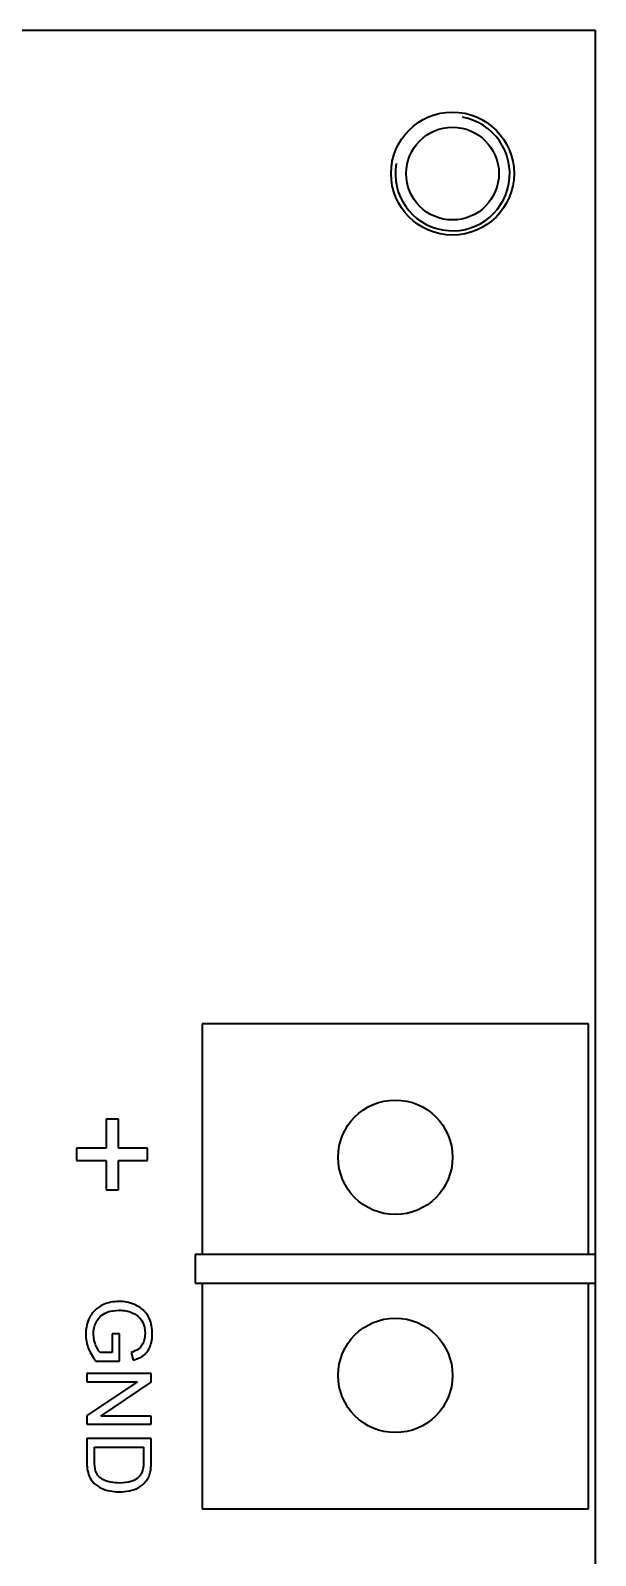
# Model space of a CAD drawing. Header units: millimetres. Extents: x 0 to 4205, y 0 to 2970.
# Drawn here: x 1928.6 to 1948.3, y 2505.6 to 2558.9 of the extents above; entities that cross this region are included whole.
import ezdxf

# ---------------------------------------------------------------- set-up
doc = ezdxf.new("R2010")
doc.units = ezdxf.units.MM
doc.header["$LTSCALE"] = 5
doc.layers.add('가시적인 것(ISO)', color=3, linetype='Continuous', lineweight=40)
doc.layers.add('가시적인 좁은 것(ISO)', color=3, linetype='Continuous', lineweight=35)

msp = doc.modelspace()

# ---------------------------------------------------------------- linework, layer by layer
at = {"layer": '가시적인 것(ISO)'}
for p, q in [((1948.348, 2558.891), (1889.348, 2558.891)), ((1948.348, 2388.891), (1948.348, 2558.891)), ((1934.594, 2524.171), (1934.594, 2516.111)), ((1948.101, 2524.171), (1934.594, 2524.171)), ((1948.101, 2516.111), (1948.101, 2524.171)), ((1931.661, 2520.849), (1931.232, 2520.849)), ((1931.232, 2520.849), (1931.232, 2519.829)), ((1931.661, 2519.829), (1931.661, 2520.849)), ((1931.232, 2519.829), (1930.203, 2519.829)), ((1930.203, 2519.829), (1930.203, 2519.394)), ((1932.682, 2519.829), (1931.661, 2519.829)), ((1932.682, 2519.394), (1932.682, 2519.829)), ((1930.203, 2519.394), (1931.232, 2519.394)), ((1931.232, 2519.394), (1931.232, 2518.374)), ((1931.661, 2518.374), (1931.661, 2519.394)), ((1931.661, 2519.394), (1932.682, 2519.394)), ((1931.232, 2518.374), (1931.661, 2518.374)), ((1948.347, 2516.111), (1934.348, 2516.111)), ((1934.348, 2516.111), (1934.348, 2515.111)), ((1948.347, 2515.111), (1948.347, 2516.111)), ((1934.348, 2515.111), (1948.347, 2515.111)), ((1934.594, 2515.111), (1934.594, 2507.232)), ((1948.101, 2507.231), (1948.101, 2515.111)), ((1931.707, 2513.344), (1931.441, 2513.344)), ((1931.441, 2513.344), (1931.441, 2512.684)), ((1931.707, 2512.392), (1931.707, 2513.344)), ((1930.874, 2512.392), (1931.707, 2512.392)), ((1931.441, 2512.684), (1931.025, 2512.684)), ((1932.107, 2512.694), (1932.18, 2512.427)), ((1932.81, 2511.955), (1930.56, 2511.955)), ((1930.56, 2511.955), (1930.56, 2511.67)), ((1932.81, 2511.65), (1932.81, 2511.955)), ((1930.56, 2511.67), (1932.326, 2511.67)), ((1932.326, 2511.67), (1930.56, 2510.487)), ((1931.043, 2510.466), (1932.81, 2511.65)), ((1930.56, 2510.487), (1930.56, 2510.182)), ((1932.81, 2510.466), (1931.043, 2510.466)), ((1932.81, 2510.182), (1932.81, 2510.466)), ((1930.56, 2510.182), (1932.81, 2510.182)), ((1932.81, 2509.683), (1930.56, 2509.683)), ((1930.56, 2509.683), (1930.56, 2508.87)), ((1932.81, 2508.908), (1932.81, 2509.683)), ((1930.826, 2508.904), (1930.826, 2509.384)), ((1930.826, 2509.384), (1932.544, 2509.384)), ((1932.544, 2509.384), (1932.544, 2508.911)), ((1934.594, 2507.232), (1935.109, 2507.231)), ((1935.109, 2507.231), (1948.101, 2507.231))]:
    msp.add_line(p, q, dxfattribs=at)
for centre, radius in [((1943.348, 2553.891), 2.15), ((1943.348, 2553.891), 1.621), ((1941.348, 2519.511), 2), ((1941.348, 2511.891), 2)]:
    msp.add_circle(centre, radius, dxfattribs=at)
for points, knots in [([(1931.675, 2514.473), (1931.58, 2514.473), (1931.486, 2514.464), (1931.305, 2514.428), (1931.219, 2514.401), (1931.004, 2514.305), (1930.909, 2514.234), (1930.733, 2514.059), (1930.665, 2513.94), (1930.552, 2513.667), (1930.522, 2513.498), (1930.522, 2513.324)], [-0.1464759, -0.1464759, -0.1464759, -0.1464759, -0.1299975, -0.1299975, -0.11426, -0.11426, -0.0888441, -0.0888441, -0.0521905, -0.0521905, 0, 0, 0, 0]), ([(1932.849, 2513.346), (1932.849, 2513.438), (1932.841, 2513.531), (1932.807, 2513.706), (1932.782, 2513.789), (1932.689, 2513.998), (1932.619, 2514.086), (1932.485, 2514.219), (1932.382, 2514.298), (1932.046, 2514.439), (1931.864, 2514.473), (1931.675, 2514.473)], [-0.2208185, -0.2208185, -0.2208185, -0.2208185, -0.1886635, -0.1886635, -0.1585616, -0.1585616, -0.1092245, -0.1092245, -0.0567436, -0.0567436, 0, 0, 0, 0]), ([(1930.791, 2513.341), (1930.791, 2513.41), (1930.799, 2513.479), (1930.828, 2513.614), (1930.851, 2513.679), (1930.905, 2513.794), (1930.947, 2513.872), (1931.096, 2514.013), (1931.179, 2514.062), (1931.402, 2514.148), (1931.55, 2514.166), (1931.693, 2514.166)], [-0.1831674, -0.1831674, -0.1831674, -0.1831674, -0.1438051, -0.1438051, -0.1045616, -0.1045616, -0.0717557, -0.0717557, -0.042969, -0.042969, 0, 0, 0, 0]), ([(1931.693, 2514.166), (1931.772, 2514.166), (1931.851, 2514.159), (1932.003, 2514.13), (1932.076, 2514.109), (1932.146, 2514.08)], [-0.04649619, -0.04649619, -0.04649619, -0.04649619, -0.0228229, -0.0228229, 0, 0, 0, 0]), ([(1932.146, 2514.08), (1932.263, 2514.03), (1932.346, 2513.961), (1932.452, 2513.855), (1932.497, 2513.78), (1932.554, 2513.646), (1932.594, 2513.534), (1932.594, 2513.344)], [-0.2024066, -0.2024066, -0.2024066, -0.2024066, -0.1409423, -0.1409423, -0.0569604, -0.0569604, 0, 0, 0, 0]), ([(1930.522, 2513.324), (1930.522, 2513.159), (1930.552, 2512.999), (1930.656, 2512.725), (1930.732, 2512.57), (1930.874, 2512.392)], [-0.1562466, -0.1562466, -0.1562466, -0.1562466, -0.0682942, -0.0682942, 0, 0, 0, 0]), ([(1931.025, 2512.684), (1930.963, 2512.753), (1930.911, 2512.852), (1930.843, 2513.02), (1930.791, 2513.155), (1930.791, 2513.341)], [-0.1624234, -0.1624234, -0.1624234, -0.1624234, -0.0556453, -0.0556453, 0, 0, 0, 0]), ([(1932.594, 2513.344), (1932.594, 2513.271), (1932.585, 2513.197), (1932.546, 2513.05), (1932.516, 2512.988), (1932.441, 2512.87), (1932.394, 2512.832), (1932.289, 2512.759), (1932.2, 2512.722), (1932.107, 2512.694)], [-0.05959311, -0.05959311, -0.05959311, -0.05959311, -0.05136855, -0.05136855, -0.04257626, -0.04257626, -0.02911316, -0.02911316, 0, 0, 0, 0]), ([(1932.18, 2512.427), (1932.265, 2512.448), (1932.35, 2512.478), (1932.521, 2512.567), (1932.578, 2512.617), (1932.68, 2512.722), (1932.731, 2512.808), (1932.826, 2513.042), (1932.849, 2513.193), (1932.849, 2513.346)], [-0.1017638, -0.1017638, -0.1017638, -0.1017638, -0.0899797, -0.0899797, -0.075762, -0.075762, -0.0458478, -0.0458478, 0, 0, 0, 0]), ([(1930.56, 2508.87), (1930.56, 2508.725), (1930.574, 2508.536), (1930.682, 2508.276), (1930.733, 2508.199), (1930.875, 2508.06), (1930.966, 2507.988), (1931.342, 2507.835), (1931.558, 2507.822), (1931.697, 2507.822)], [-0.1519567, -0.1519567, -0.1519567, -0.1519567, -0.0990602, -0.0990602, -0.0700611, -0.0700611, -0.0415956, -0.0415956, 0, 0, 0, 0]), ([(1930.983, 2508.354), (1930.957, 2508.379), (1930.935, 2508.409), (1930.891, 2508.484), (1930.876, 2508.527), (1930.836, 2508.648), (1930.826, 2508.772), (1930.826, 2508.904)], [-0.059582, -0.059582, -0.059582, -0.059582, -0.0510715, -0.0510715, -0.039565, -0.039565, 0, 0, 0, 0]), ([(1932.544, 2508.911), (1932.544, 2508.837), (1932.541, 2508.756), (1932.526, 2508.628), (1932.515, 2508.572), (1932.498, 2508.527)], [-0.03407256, -0.03407256, -0.03407256, -0.03407256, -0.01458407, -0.01458407, 0, 0, 0, 0]), ([(1932.777, 2508.506), (1932.79, 2508.56), (1932.797, 2508.621), (1932.808, 2508.751), (1932.81, 2508.832), (1932.81, 2508.908)], [-0.03915868, -0.03915868, -0.03915868, -0.03915868, -0.02265509, -0.02265509, 0, 0, 0, 0]), ([(1931.702, 2508.129), (1931.602, 2508.129), (1931.499, 2508.136), (1931.292, 2508.175), (1931.217, 2508.204), (1931.099, 2508.26), (1931.036, 2508.301), (1930.983, 2508.354)], [-0.05469802, -0.05469802, -0.05469802, -0.05469802, -0.03942608, -0.03942608, -0.02232022, -0.02232022, 0, 0, 0, 0]), ([(1931.697, 2507.822), (1931.815, 2507.822), (1931.935, 2507.832), (1932.162, 2507.881), (1932.261, 2507.916), (1932.452, 2508.017), (1932.542, 2508.088), (1932.616, 2508.177)], [-0.09641481, -0.09641481, -0.09641481, -0.09641481, -0.0649102, -0.0649102, -0.03477881, -0.03477881, 0, 0, 0, 0]), ([(1932.498, 2508.527), (1932.483, 2508.488), (1932.463, 2508.452), (1932.414, 2508.383), (1932.384, 2508.351), (1932.302, 2508.279), (1932.235, 2508.228), (1932.001, 2508.145), (1931.852, 2508.129), (1931.702, 2508.129)], [-0.1329556, -0.1329556, -0.1329556, -0.1329556, -0.1088956, -0.1088956, -0.0834581, -0.0834581, -0.0449196, -0.0449196, 0, 0, 0, 0]), ([(1932.616, 2508.177), (1932.655, 2508.223), (1932.688, 2508.273), (1932.743, 2508.384), (1932.763, 2508.444), (1932.777, 2508.506)], [-0.03716641, -0.03716641, -0.03716641, -0.03716641, -0.01906772, -0.01906772, 0, 0, 0, 0])]:
    msp.add_open_spline(points, degree=3, knots=knots, dxfattribs=at)
at = {"layer": '가시적인 좁은 것(ISO)'}
msp.add_arc((1943.348, 2553.891), 2, 170, 80, dxfattribs=at)

doc.saveas('drawing.dxf')
